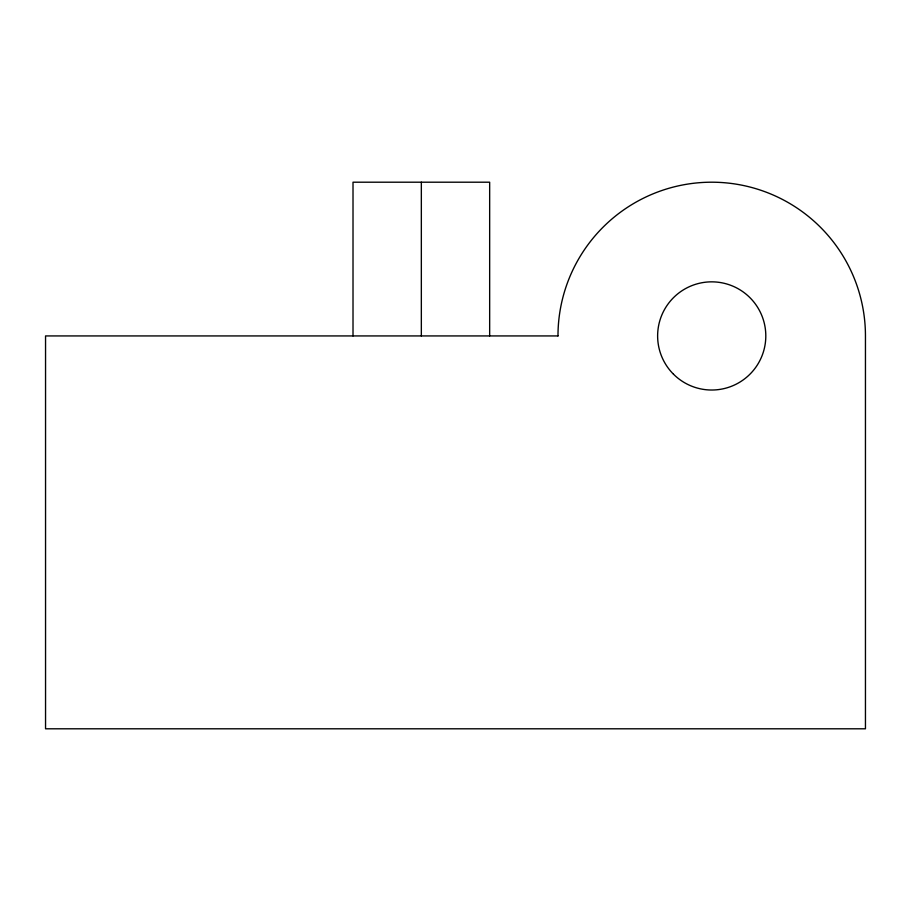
<?xml version="1.0" encoding="UTF-8"?>
<svg xmlns="http://www.w3.org/2000/svg" width="911" height="911" viewBox="0 0 911 911"><rect width="100%" height="100%" fill="white"/><g stroke="black" fill="none" stroke-linecap="round" stroke-linejoin="round"><path stroke-width="1.37" d="M489.662 335.931L489.662 182.2L353.012 182.2L353.012 335.931M421.337 182.2L421.337 335.931M557.987 335.931L45.55 335.931L45.55 728.8L865.45 728.8L865.45 335.931A153.731 153.731 0 0 0 711.719 182.2A153.731 153.731 0 0 0 557.987 335.931M673.468 374.182A54.091 54.091 0 0 0 763.965 349.926A54.091 54.091 0 0 0 697.724 283.685A54.091 54.091 0 0 0 673.468 374.182"/></g></svg>
